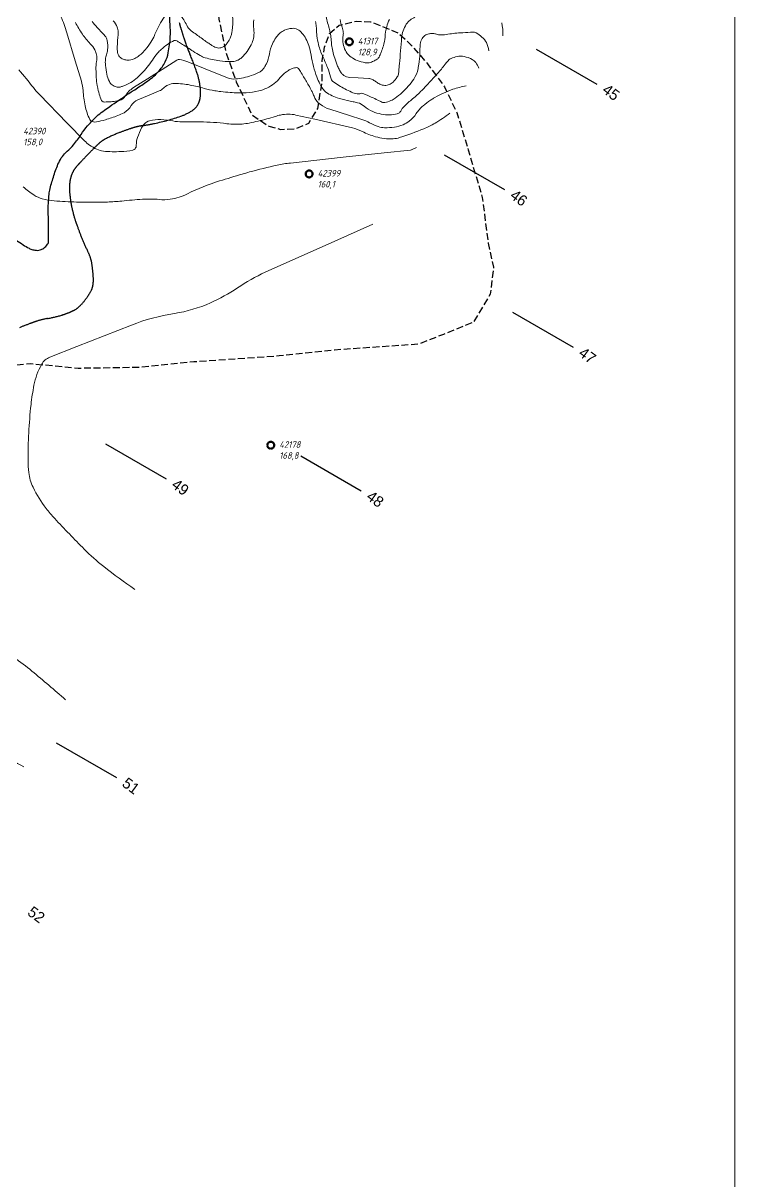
# Model space of a CAD drawing. Header units: millimetres. Extents: x -994 to -400, y 519 to 1360.
# Drawn here: x -554.9 to -399.9, y 803 to 1055 of the extents above; entities that cross this region are included whole.
import ezdxf

# ---------------------------------------------------------------- set-up
doc = ezdxf.new("R2010")
doc.units = ezdxf.units.MM
for name, pattern in [('ACAD_ISO02W100', [15, 12, -3]), ('ACAD_ISO04W100', [30, 24, -3, 0, -3]), ('DASHED', [7, 5, -2, 0]), ('K5LT_THIN', [0])]:
    doc.linetypes.add(name, pattern=pattern)
for name, color, linetype in [('Кривульки', 1, 'Continuous'), ('Пунктир', 210, 'ACAD_ISO02W100'), ('Свердловини', 4, 'Continuous')]:
    doc.layers.add(name, color=color, linetype=linetype)
doc.layers.add('Кривульки Товсты', color=70, linetype='Continuous', lineweight=30)
doc.styles.add('GOST-2.304_Type-B_italic', font='GOST Common Italic.ttf')

msp = doc.modelspace()

# ---------------------------------------------------------------- linework, layer by layer
at = {"color": 7, "linetype": 'K5LT_THIN', "lineweight": 18}
msp.add_line((-399.95, 1359.84), (-399.95, 518.84), dxfattribs=at)
at = {"layer": 'Кривульки', "linetype": 'ByBlock'}
for p, q in [((-429.94, 1041.66), (-443.1, 1049.26)), ((-450.02, 1018.68), (-463.18, 1026.28)), ((-435.09, 984.37), (-448.25, 991.97)), ((-523.68, 955.71), (-536.85, 963.31)), ((-481.26, 953.12), (-494.43, 960.72)), ((-534.44, 890.69), (-547.6, 898.29))]:
    msp.add_line(p, q, dxfattribs=at)
at = {"layer": 'Кривульки', "lineweight": 20}
for points in [[(-546.66, 1056.46, -0.033607), (-545.32, 1052.87), (-543.51, 1046.8), (-542.18, 1042.37, -0.057479), (-541.82, 1040.34, 0.035338), (-541.38, 1037.02, 0.067618), (-540.33, 1034.02, 0.244113), (-539.57, 1033.48, 0.079966), (-538.88, 1033.49, 0.027912), (-536.96, 1033.95, 0.018092), (-534.25, 1034.86, 0.034623), (-532.9, 1035.49, 0.138527), (-531.31, 1037.04, -0.165588), (-529.91, 1038.28), (-527.42, 1039.32), (-525.22, 1040.24, 0.097136), (-524.31, 1040.85, -0.089583), (-523.33, 1041.52, -0.106677), (-521.88, 1041.83, -0.046448), (-518.51, 1041.52, -0.026279), (-515.44, 1040.77, 0.035726), (-513.16, 1040.27, 0.009225), (-511.83, 1040.09, 0.006048), (-509.79, 1039.89, 0.035572), (-506.31, 1039.84, 0.044522), (-503.56, 1040.24, 0.052806), (-501.81, 1040.85, 0.05178), (-500.19, 1041.84, 0.066016), (-498.91, 1043.12, -0.071146), (-497.7, 1044.29, -0.026297), (-496.94, 1044.79, -0.033891), (-496.3, 1045.11, -0.097873), (-495.33, 1045.3, -0.233795), (-494.94, 1045.11, -0.021574), (-494.66, 1044.71, -0.008014), (-493.97, 1043.59, -0.002275), (-492.72, 1041.45, -0.004212), (-492.06, 1040.28, -0.044163), (-491.72, 1039.53, 0.03712), (-491.34, 1038.64, 0.113942), (-490.21, 1037.32, 0.082587), (-488.09, 1036.23), (-483.81, 1034.87), (-481.15, 1034.03, -0.047532), (-479.45, 1033.3, 0.042701), (-477.56, 1032.47, 0.074112), (-476.19, 1032.23, 0.047412), (-474.04, 1032.36, 0.055967), (-472.17, 1032.88, 0.068933), (-470.8, 1033.67, 0.087416), (-469.31, 1035.3, -0.084909), (-467.78, 1037, -0.009033), (-466.2, 1038.2, -0.022264), (-465.52, 1038.64, -0.016108), (-465.22, 1038.82, -0.002794), (-463.39, 1039.75, -0.03992), (-461.34, 1040.58, -0.029266), (-458.42, 1041.33)], [(-522.92, 1057.76, 0.061955), (-525.2, 1054.64, 0.035236), (-526.28, 1052.3, -0.055886), (-527.03, 1050.85, -0.026284), (-528.28, 1049.17, -0.041812), (-529.2, 1048.24, -0.030011), (-530.03, 1047.6, -0.042419), (-530.68, 1047.24, -0.040861), (-531.13, 1047.08, -0.029737), (-531.77, 1046.95, -0.082738), (-532.49, 1046.97, -0.070914), (-533.28, 1047.24, -0.1084), (-534.01, 1047.85, -0.136628), (-534.3, 1048.55, -0.025524), (-534.36, 1049.28, -0.013405), (-534.34, 1050.68, -0.02734), (-534.23, 1052.01, 0.035909), (-534.15, 1053.03, 0.104857), (-534.39, 1054.13, 0.072995), (-535.24, 1055.48, 0.041297)], [(-509.33, 1056.62, -0.076015), (-509.26, 1054.11, -0.015687), (-509.42, 1053.03, -0.02361), (-509.59, 1052.33, -0.05007), (-509.9, 1051.54, -0.036632), (-510.51, 1050.56, -0.065229), (-511.03, 1050.02, -0.077788), (-511.58, 1049.7, -0.133084), (-512.54, 1049.59, -0.109791), (-513.63, 1050.02, -0.002403), (-514.26, 1050.45, -0.001848), (-515.07, 1051.02, -0.003149), (-517.14, 1052.49, -0.005702), (-518.27, 1053.32, -0.124471), (-519.26, 1054.54, 0.073409), (-520.69, 1056.76, 0.036308)], [(-469.57, 1056.3, 0.153942), (-471.46, 1054.74, 0.120849), (-472.47, 1051.82, 0.005295), (-472.71, 1048.93, -0.005456), (-472.94, 1046.13, -0.000916), (-473.09, 1044.55, -0.003359), (-473.14, 1044.12, -0.111108), (-473.43, 1043.27, -0.068543), (-474.35, 1042.15, -0.037653), (-474.74, 1041.84, -0.042268), (-475.14, 1041.62, -0.11728), (-476.14, 1041.43, -0.104363), (-477.25, 1041.71, -0.054989), (-478.01, 1042.2, 0.063913), (-478.67, 1042.61, 0.013029), (-479.46, 1042.94, 0.080439), (-479.6, 1042.97), (-481.9, 1043.08), (-483.81, 1043.18, -0.071619), (-484.45, 1043.3, -0.069122), (-485.05, 1043.61, -0.070165), (-485.49, 1044.02, -0.047505), (-485.98, 1044.76, -0.016989), (-486.4, 1045.62, -0.017812), (-486.74, 1046.48, -0.019483), (-487.29, 1048.19, -0.023966), (-487.62, 1049.62, -0.030704), (-487.76, 1050.86, 0.026611), (-487.91, 1052.3, 0.032624), (-488.39, 1054.37, -0.0246), (-489.06, 1057.09, -0.040635)], [(-455.68, 1045.21, 0.075235), (-456.35, 1046.44, 0.106852), (-457.09, 1047.08, 0.078418), (-458.88, 1047.72, 0.098586), (-460.4, 1047.7, 0.038348), (-461.7, 1047.31, 0.104343), (-462.13, 1047.04, 0.039191), (-463.25, 1045.75, -0.02669), (-464.85, 1043.8, -0.00228), (-466.99, 1041.49, -0.003679), (-468.34, 1040.08, -0.037195), (-470.34, 1038.29, 0.041072), (-472.14, 1036.65, 0.084259), (-472.49, 1036.12, -0.085435), (-472.84, 1035.6, -0.140833), (-473.45, 1035.24, -0.061141), (-475.05, 1035.02, -0.050249), (-476.91, 1035.19, -0.048448), (-478.77, 1035.74, -0.085622), (-480.64, 1036.9, 0.116818), (-482.07, 1037.67, 0.025351), (-483.04, 1037.87, -0.019705), (-484.3, 1038.13, -0.021365), (-486.51, 1038.76, -0.030919), (-487.98, 1039.36, -0.09032), (-489.23, 1040.26, -0.076331), (-490.28, 1041.75, -0.026864), (-490.93, 1043.27, -0.018611), (-491.67, 1045.54, -0.035071), (-492.2, 1048.09, 0.043866), (-492.67, 1050.11, 0.049184), (-493.31, 1051.6, 0.052662), (-494.18, 1052.83, 0.053475), (-494.84, 1053.44, 0.072942), (-495.42, 1053.75, 0.086803), (-496.05, 1053.86, 0.055616), (-497.03, 1053.75, 0.065005), (-498.22, 1053.31, 0.073137), (-499.13, 1052.65, 0.050491), (-499.84, 1051.79, 0.038134), (-500.58, 1050.5, 0.075754), (-501.26, 1048.24, -0.081713), (-501.92, 1046.14, -0.022754), (-502.33, 1045.4, -0.032478), (-502.68, 1044.92, -0.099224), (-503.29, 1044.42, -0.036996), (-505.2, 1043.57, -0.062198), (-508.6, 1042.83, -0.119319), (-510.41, 1043.1), (-515.24, 1045.04), (-518.98, 1046.55, 0.053861), (-520.85, 1047.08, 0.186274), (-521.41, 1046.96), (-527.81, 1042.88), (-530.84, 1040.95, 0.108776), (-532.63, 1039.15, -0.173437), (-533.91, 1038.16, -0.041055), (-534.39, 1038.05, -0.014895), (-535.73, 1037.88, -0.022821), (-537.14, 1037.82, -0.099133), (-537.47, 1037.88, -0.180502), (-537.77, 1038.17, -0.048717), (-538.3, 1039.55, -0.01138), (-538.7, 1041.16, -0.024771), (-538.83, 1041.91, -0.016078), (-538.93, 1043.05, -0.009605), (-539, 1044.96, -0.050381), (-538.87, 1046.62, 0.070386), (-538.82, 1047.81, 0.056796), (-538.94, 1048.37, 0.036722), (-539.28, 1049.18, 0.077077), (-540.24, 1050.51, -0.04642), (-541.96, 1052.6, -0.024175), (-543.49, 1055.11, -0.057205)], [(-504.68, 1055.67, 0.07055), (-504.66, 1053.71, -0.080059), (-504.67, 1051.97, -0.060274), (-505.04, 1050.7, -0.045101), (-505.89, 1049.14, -0.038789), (-506.93, 1047.82, -0.065813), (-507.69, 1047.18, -0.036394), (-508.22, 1046.89, -0.041353), (-508.73, 1046.72, -0.070209), (-509.72, 1046.6, -0.02947), (-512.07, 1046.81, -0.027705), (-515.21, 1047.44, -0.073729), (-516.32, 1047.91, -0.007892), (-517.84, 1048.87, 0.005096), (-520.17, 1050.37, 0.001603), (-521.09, 1050.94, 0.004955), (-521.4, 1051.13, 0.225534), (-521.95, 1051.18, 0.071434), (-523.45, 1050.37, 0.023328), (-524.8, 1049.26, 0.035268), (-525.6, 1048.43, 0.028163), (-526.72, 1046.94, -0.027113), (-527.87, 1045.39, -0.015476), (-529.06, 1044.05, -0.020591), (-530.02, 1043.11, -0.050097), (-531.42, 1042.09, -0.045176), (-533.15, 1041.26, -0.015169), (-533.44, 1041.17, -0.013882), (-533.77, 1041.08, -0.125063), (-534.62, 1041.09, -0.106898), (-535.49, 1041.54, -0.106264), (-536.09, 1042.29, -0.060864), (-536.64, 1043.86, -0.031251), (-536.94, 1045.79, -0.045999), (-536.94, 1047.12, -0.061895), (-536.72, 1048.12, 0.057873), (-536.48, 1049.17, 0.072869), (-536.56, 1051.18, 0.129607), (-537.04, 1052.22, 0.020878), (-537.74, 1052.98, -0.014491), (-538.77, 1054.07, -0.006027), (-539.86, 1055.34, -0.011132)], [(-453.53, 1048.97, 0.089513), (-454.03, 1050.75, 0.107208), (-454.99, 1051.96, 0.034287), (-456.25, 1052.87, 0.128542), (-456.65, 1053, 0.02091), (-457.49, 1053, 0.0079), (-459.71, 1052.87, 0.021147), (-462.77, 1052.52, -0.045404), (-464.21, 1052.42, -0.086086), (-464.71, 1052.52, 0.058259), (-465.44, 1052.71, 0.064029), (-466.19, 1052.72, 0.057945), (-466.98, 1052.53, 0.140834), (-467.85, 1051.89, 0.120995), (-468.35, 1050.76, 0.046212), (-468.51, 1048.92, -0.037079), (-468.66, 1046.63, -0.004683), (-468.79, 1045.78, -0.005824), (-468.91, 1045.09, -0.101422), (-469.83, 1042.82, -0.062758), (-472.4, 1039.84, -0.02796), (-473.88, 1038.66, -0.049641), (-474.8, 1038.13, -0.052876), (-476.11, 1037.7, -0.150152), (-476.61, 1037.74, -0.020147), (-477.36, 1038.08, 0.01145), (-478.66, 1038.7, 0.003283), (-480.44, 1039.48, 0.012601), (-480.91, 1039.67, 0.173545), (-481.42, 1039.67, -0.119247), (-482.15, 1039.6, -0.070897), (-483.42, 1039.98, -0.030273), (-486.14, 1041.42, -0.015365), (-487.42, 1042.25, -0.097867), (-487.59, 1042.43, -0.083753), (-487.96, 1043.3, 0.037011), (-488.62, 1045.35, 0.011892), (-489.63, 1047.69, -0.021796), (-490.16, 1048.98, -0.028555), (-490.55, 1050.3, -0.020307), (-490.92, 1052.2, -0.038945), (-491.02, 1053.65, 0.049294), (-491.13, 1054.8, 0.01842), (-491.25, 1055.31, 0.010187)], [(-475.15, 1055.79, 0.034469), (-475.72, 1054.21, 0.053517), (-476.09, 1051.94, -0.063226), (-476.45, 1050.02, -0.009633), (-476.86, 1048.84, -0.015686), (-477.15, 1048.12, -0.019071), (-477.39, 1047.61, -0.036377), (-477.55, 1047.36, -0.093653), (-477.8, 1047.12, -0.034375), (-478.62, 1046.69, -0.026264), (-479.03, 1046.52, -0.021563), (-479.55, 1046.38, -0.106283), (-480.41, 1046.36, -0.049524), (-482.18, 1046.88, -0.058505), (-483.49, 1047.61, -0.076356), (-484.32, 1048.41, -0.080259), (-485.01, 1049.73, -0.075892), (-485.28, 1051.28, -0.050832), (-485.21, 1052.25, 0.066744), (-485.17, 1052.98, 0.068183), (-485.43, 1054.13, -0.047275), (-485.87, 1055.77, -0.085136)], [(-450.46, 1052.25, 0.077982), (-450.7, 1055.07, 0.092668)], [(-555.81, 1044.85, -0.010397), (-552.62, 1040.95, 0.026713), (-551.33, 1039.48), (-545.26, 1033.23), (-541.5, 1029.36, 0.049613), (-540.42, 1028.46, 0.037384), (-538.81, 1027.52, 0.089842), (-537.4, 1027.12, 0.034252), (-533.56, 1027.03, 0.03839), (-530.97, 1027.34, 0.181658), (-530.49, 1027.64, 0.166759), (-530.22, 1028.44, -0.084226), (-529.96, 1030.06, -0.030764), (-529.06, 1032.22, -0.075205), (-528.52, 1033.01, -0.138782), (-527.32, 1033.73, -0.079429), (-524.91, 1033.99, -0.03151), (-522.28, 1033.69, 0.041406), (-520.28, 1033.5, 0.005341), (-518.46, 1033.5, -0.004449), (-516.29, 1033.5, -0.030594), (-510.51, 1033.1, 0.053304), (-507.19, 1033.02, 0.030491), (-505.63, 1033.24, 0.012211), (-501.8, 1034.13, 0.018863), (-500.03, 1034.67, -0.028527), (-498.85, 1034.99, -0.053732), (-497.13, 1035.18, -0.056482), (-495.49, 1034.99), (-491.38, 1034.05), (-483.19, 1032.17, -0.059405), (-481.02, 1031.39, 0.044377), (-478.14, 1030.26, 0.042202), (-476.28, 1029.88, 0.040642), (-474.31, 1029.81, 0.067839), (-472.91, 1030.07, 0.017147), (-467.63, 1032, 0.038225), (-465.21, 1033.21, 0.026718), (-461.99, 1035.36)], [(-554.87, 1019.39, 0.047929), (-552.44, 1017.52, 0.07734), (-550.69, 1016.76, 0.039), (-548.12, 1016.31, 0.020676), (-543.23, 1016.05, 0.003281), (-538.13, 1016.01, 0.010222), (-536.49, 1016.05, 0.01606), (-533.4, 1016.27, -0.010911), (-528.87, 1016.65, -0.038396), (-525.26, 1016.6, 0.057491), (-522.84, 1016.65, 0.082915), (-519.1, 1017.82, -0.042837), (-512.11, 1020.63, -0.001855), (-507.16, 1022.13, -0.005813), (-505.58, 1022.59, -0.012778), (-499.54, 1024.07, -0.026945), (-496.63, 1024.54), (-485.23, 1025.78), (-476.25, 1026.75), (-470.51, 1027.37, 0.079829), (-470.3, 1027.43, 0.015126), (-469.27, 1027.94)], [(-530.52, 931.74, -0.019914), (-537.32, 936.7, -0.029547), (-541.56, 940.49, -0.00756), (-547.99, 947.16, -0.024253), (-549.86, 949.37, -0.051203), (-552.69, 953.96, -0.083062), (-553.63, 957.17, -0.029679), (-553.79, 959.8, -0.012958), (-553.63, 965.82, -0.014189), (-553.14, 971.95, -0.020407), (-552.5, 976.18, -0.08131), (-550.82, 980.75, -0.172067), (-549.05, 982.29), (-543.15, 984.61), (-531.27, 989.27, -0.054985), (-521.93, 991.8, 0.065093), (-514.08, 994.1, 0.046013), (-508.21, 997.36, -0.044516), (-502.16, 1000.75), (-487.03, 1007.51), (-478.76, 1011.21)], [(-545.64, 907.7, 0.009634), (-552.95, 913.95, 0.019026), (-556.83, 916.89)], [(-554.68, 893.13, -0.028353), (-560.15, 896.29, -0.039752)]]:
    msp.add_lwpolyline(points, format="xyb", dxfattribs=at)
at = {"layer": 'Кривульки Товсты', "lineweight": 30, "ltscale": 0.3}
for points in [[(-556.27, 1007.64, -0.027297), (-554.84, 1006.75, 0.031121), (-553.58, 1005.98, 0.059667), (-552.77, 1005.67, 0.053291), (-551.8, 1005.53, 0.090005), (-551.15, 1005.63, 0.06995), (-550.38, 1006.01, 0.095029), (-549.53, 1006.87, 0.148787), (-549.31, 1007.62, 0.00149), (-549.31, 1008.51, 0.001241), (-549.32, 1009.59, 0.000897), (-549.36, 1012.38, -0.001309), (-549.39, 1014.29, -0.016569), (-549.36, 1015.69, -0.011365), (-549.2, 1017.73, -0.035722), (-548.98, 1018.97, -0.015159), (-548.17, 1021.84, -0.029221), (-547.12, 1024.61, -0.054957), (-546.32, 1025.97, -0.055118), (-545.26, 1027.11, 0.043218), (-543.88, 1028.52, 0.029107), (-542.23, 1030.77, -0.03567), (-540.87, 1032.6, -0.020981), (-539.1, 1034.47, -0.033616), (-537.87, 1035.52, -0.007893), (-536.49, 1036.51, -0.002854), (-532.63, 1039.15, -0.006247), (-530.58, 1040.5, 0.005206), (-528.12, 1042.12, 0.056439), (-525.44, 1044.39, 0.074818), (-523.94, 1046.57, 0.062968), (-523.27, 1048.5, 0.036648), (-522.82, 1051.98, 0.042419), (-522.89, 1054.77, -0.05628), (-522.89, 1056.88, -0.042503)], [(-572.71, 740.75, 0.000007), (-577.04, 744.32, 0.000013)]]:
    msp.add_lwpolyline(points, format="xyb", dxfattribs=at)
at = {"layer": 'Кривульки Товсты', "linetype": 'ACAD_ISO04W100', "lineweight": 30, "ltscale": 0.3}
msp.add_lwpolyline([(-555.67, 988.69, -0.004914), (-553.23, 989.64, -0.009477), (-551.95, 990.09, -0.036941), (-549.57, 990.69, 0.028526), (-546.49, 991.42, 0.021626), (-545.03, 991.93, 0.024411), (-543.78, 992.49, 0.080013), (-542.5, 993.43, 0.047048), (-540.81, 995.5, 0.029574), (-539.96, 996.94, 0.065304), (-539.71, 997.66, 0.050788), (-539.57, 998.88, 0.029672), (-539.68, 1000.98, 0.013384), (-539.96, 1003, 0.038237), (-540.13, 1003.7, 0.039523), (-540.92, 1005.6, -0.026991), (-542.16, 1008.35, -0.003362), (-543.1, 1010.86, -0.008094), (-543.47, 1011.91, -0.016993), (-543.94, 1013.51, -0.013774), (-544.4, 1015.51, -0.016981), (-544.53, 1016.28, -0.007937), (-544.72, 1017.93, -0.039524), (-544.75, 1019.89, -0.052206), (-544.51, 1021.36, -0.058902), (-543.96, 1022.73, -0.05907), (-543.1, 1023.92, -0.004273), (-542.23, 1024.86, -0.002959), (-540.96, 1026.19, -0.00441), (-539.06, 1028.12, -0.010366), (-538.22, 1028.92, -0.06584), (-537.08, 1029.72, -0.027551), (-534.06, 1031.09, -0.010713), (-531.7, 1031.95, -0.017608), (-530.24, 1032.39, -0.023734), (-529.03, 1032.64, 0.010328), (-526.25, 1033.16, 0.032483), (-520.52, 1034.73, 0.067226), (-517.95, 1036.03, 0.110804), (-516.83, 1037.23, 0.106137), (-516.3, 1038.85, 0.059792), (-516.34, 1041.29, 0.048594), (-517.02, 1044.22, 0.018478), (-518.57, 1048.26, -0.021269), (-519.89, 1051.78, -0.006935), (-520.49, 1053.69, -0.009499), (-520.88, 1055.1, -0.072902)], format="xyb", dxfattribs=at)
at = {"layer": 'Пунктир', "linetype": 'DASHED', "lineweight": 30, "ltscale": 0.3, "flags": 128}
msp.add_lwpolyline([(-410.48, 1124.64), (-423.42, 1131.78), (-429.53, 1136.27), (-434.61, 1138.72), (-441.43, 1142.44), (-447.48, 1145.4), (-453.56, 1146.52), (-462.18, 1146), (-467.78, 1143.18), (-472.15, 1136.94), (-476.6, 1131), (-480.39, 1125.16), (-482.32, 1120.6), (-483.61, 1114.27), (-482.84, 1107.33), (-480.26, 1102.32), (-478.14, 1096.94), (-476.53, 1091.93), (-475.24, 1087.36), (-474.86, 1084.02), (-475.89, 1080.61), (-478.63, 1076.86), (-481.38, 1074.16), (-483.24, 1072.94), (-487.72, 1071.97), (-492.4, 1072.29), (-496.91, 1072.41), (-502.6, 1072.05), (-505.92, 1070.92), (-508.38, 1068.46), (-510.89, 1066.02), (-512.54, 1061.59), (-512.26, 1055.87), (-510.73, 1048.68), (-508.47, 1042.2), (-505.08, 1035.04), (-501.41, 1032.59), (-498.83, 1031.86), (-495.48, 1032.02), (-492.7, 1033.23), (-490.72, 1036.41), (-489.79, 1042.13), (-489.75, 1046.82), (-489.23, 1049.76), (-488.18, 1052.74), (-486.04, 1054.52), (-482.33, 1055.4), (-479.22, 1055.28), (-473.28, 1052.91), (-470.38, 1050.21), (-466.83, 1046.1), (-463.12, 1041.1), (-460.45, 1035.5), (-457.99, 1027.42), (-454.92, 1017.05), (-453.64, 1007.06), (-452.48, 1001.84), (-453.19, 995.98), (-456.87, 989.88), (-463.39, 987.24), (-468.74, 985.11), (-487.06, 983.83), (-499.12, 982.54), (-517.74, 981.25), (-529.74, 980.03), (-542.89, 979.83), (-553.17, 980.82), (-559.47, 980.21), (-564.49, 977.95), (-568.18, 975.35), (-571.94, 970.18), (-573.76, 966.93), (-576.51, 958.94), (-578.57, 955.36), (-583.22, 948.86), (-585.85, 943.75), (-586.09, 940), (-585.33, 933.32), (-583.95, 928.82), (-582.57, 924.62), (-581, 919.07), (-579.78, 914.29), (-579.74, 907.46), (-580.15, 903.02), (-580.87, 897.37), (-581.93, 893.55), (-583.68, 891.4), (-585.87, 890.18), (-591.16, 888.96), (-594.25, 888.67), (-600.71, 888.92), (-604.55, 889.7), (-607.59, 891.8), (-609.68, 893.45), (-611.24, 894.24), (-614.08, 894.68), (-616.96, 894.83), (-619.82, 894.09), (-622.97, 892.23), (-623.71, 889.55), (-625.55, 885.79), (-629.29, 877.79), (-632.48, 867.95), (-632.89, 861.04), (-632.61, 859.07), (-631.81, 850.05), (-630.83, 843.8), (-630.09, 841.47), (-627.11, 833), (-624.2, 826.36), (-622.75, 822.18), (-622.18, 818.08), (-620.99, 812.18), (-620.86, 808.65), (-621.65, 805.12)], dxfattribs=at)
at = {"layer": 'Свердловини', "linetype": 'DASHED', "lineweight": 50}
for centre in [(-483.86, 1050.93), (-492.61, 1022.16), (-500.96, 963.11)]:
    msp.add_circle(centre, 0.749, dxfattribs=at)

# ---------------------------------------------------------------- texts
at = {"layer": 'Кривульки', "linetype": 'DASHED', "char_height": 2.375, "attachment_point": 1, "rotation": 323.6642}
for s, insert in [('{\\Ftxt|c204;45}', (-427.6, 1041.94)), ('{\\Ftxt|c204;46}', (-447.68, 1018.96)), ('{\\Ftxt|c204;47}', (-432.75, 984.66)), ('{\\Ftxt|c204;49}', (-521.35, 955.99)), ('{\\Ftxt|c204;48}', (-478.93, 953.41)), ('{\\Ftxt|c204;51}', (-532.11, 890.97)), ('{\\Ftxt|c204;52}', (-552.7, 862.94))]:
    msp.add_mtext_dynamic_manual_height_columns(s, width=6.8051, gutter_width=12.5, heights=[0], dxfattribs=dict(at, insert=insert))
at = {"layer": 'Свердловини', "linetype": 'DASHED', "char_height": 1.425, "attachment_point": 1, "style": 'GOST-2.304_Type-B_italic'}
for s, insert in [('{\\fGOST Common|b0|i1|c204|p34;41317\\P128,9}', (-482.01, 1051.79)), ('{\\fGOST Common|b0|i1|c204|p34;42390\\P158,0}', (-554.84, 1032.21)), ('{\\fGOST Common|b0|i1|c204|p34;42399\\P160,1}', (-490.76, 1023.02)), ('{\\fGOST Common|b0|i1|c204|p34;42178\\P168,8}', (-499.11, 963.97))]:
    msp.add_mtext_dynamic_manual_height_columns(s, width=5.3259, gutter_width=12.5, heights=[0], dxfattribs=dict(at, insert=insert))

doc.saveas('drawing.dxf')
